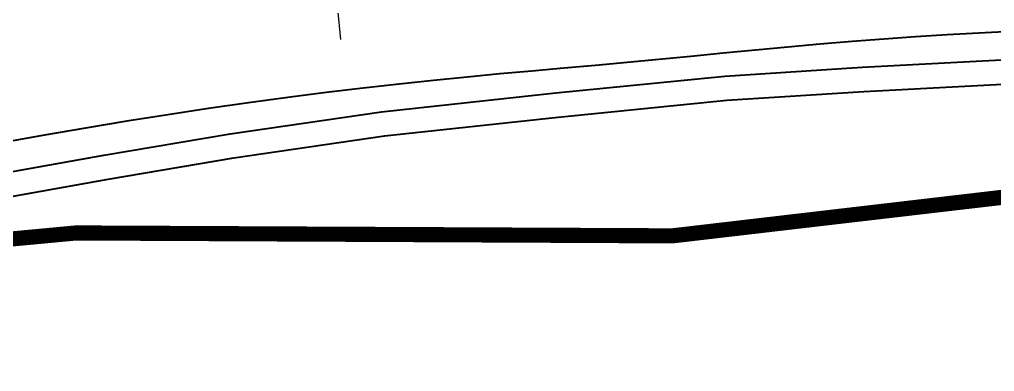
# Model space of a CAD drawing. Header units: metres. Extents: x 561401 to 594056, y 8460144 to 8508504.
# Drawn here: x 569876.18 to 569908.41, y 8473154.96 to 8473166.58 of the extents above; entities that cross this region are included whole.
import ezdxf

# ---------------------------------------------------------------- set-up
doc = ezdxf.new("R2010")
doc.units = ezdxf.units.M
for name, color, linetype in [('1.1. DERECHO DE VIA', 230, 'Continuous'), ('1.1. ESTACAS MENORES', 7, 'Continuous'), ('1.1. VIA EXISTENTE', 252, 'Continuous')]:
    doc.layers.add(name, color=color, linetype=linetype)

msp = doc.modelspace()

# ---------------------------------------------------------------- linework, layer by layer
at = {"layer": '1.1. DERECHO DE VIA', "color": 230, "linetype": 'Continuous', "lineweight": 40, "ltscale": 0.2, "const_width": 0.5}
msp.add_lwpolyline([(569977.529, 8473169.192), (569957.615, 8473167.336), (569937.714, 8473165.363), (569918.93, 8473161.903), (569897.766, 8473159.434), (569878.053, 8473159.53), (569858.14, 8473157.67), (569838.23, 8473156.793), (569818.713, 8473160.523), (569800.839, 8473169.397), (569784.317, 8473180.668), (569767.801, 8473191.948), (569750.762, 8473202.097), (569732.687, 8473207.785), (569718.709, 8473224.303), (569715.701, 8473243.907)], dxfattribs=at)
at = {"layer": '1.1. ESTACAS MENORES', "color": 0, "flags": 128}
msp.add_lwpolyline([(569886.314, 8473170.892), (569886.792, 8473165.915)], dxfattribs=at)
at = {"layer": '1.1. VIA EXISTENTE', "color": 253, "linetype": 'Continuous', "lineweight": 40, "ltscale": 0.2, "true_color": 0x84a4a6}
for points in [[(569908.95, 8473166.184), (569907.895, 8473166.13), (569906.849, 8473166.071), (569905.805, 8473166.005), (569904.757, 8473165.931), (569903.703, 8473165.848), (569902.643, 8473165.758), (569901.578, 8473165.662), (569900.511, 8473165.562), (569899.444, 8473165.46), (569898.38, 8473165.357), (569897.319, 8473165.255), (569896.266, 8473165.156), (569895.219, 8473165.061), (569894.174, 8473164.968), (569893.124, 8473164.875), (569892.061, 8473164.778), (569890.979, 8473164.677), (569889.87, 8473164.567), (569888.729, 8473164.447), (569887.547, 8473164.313), (569886.32, 8473164.165), (569885.053, 8473164.001), (569883.753, 8473163.824), (569882.427, 8473163.634), (569881.082, 8473163.431), (569879.726, 8473163.217), (569878.365, 8473162.992), (569877.007, 8473162.756), (569875.657, 8473162.512)], [(569841.087, 8473155.76), (569844.833, 8473156.026), (569848.899, 8473156.365), (569854.491, 8473157.526), (569861.992, 8473159.051), (569867.026, 8473159.921), (569873.175, 8473161.058), (569878.976, 8473162.098), (569883.143, 8473162.799), (569888.146, 8473163.524), (569893.908, 8473164.153), (569899.5, 8473164.71), (569904.044, 8473165), (569910.95, 8473165.362)], [(569841.066, 8473154.957), (569844.895, 8473155.229), (569849.014, 8473155.572), (569854.652, 8473156.743), (569862.14, 8473158.264), (569867.167, 8473159.134), (569873.318, 8473160.271), (569879.113, 8473161.31), (569883.266, 8473162.008), (569888.247, 8473162.731), (569893.991, 8473163.357), (569899.565, 8473163.912), (569904.091, 8473164.201), (569910.981, 8473164.563)]]:
    msp.add_lwpolyline(points, dxfattribs=at)

doc.saveas('drawing.dxf')
